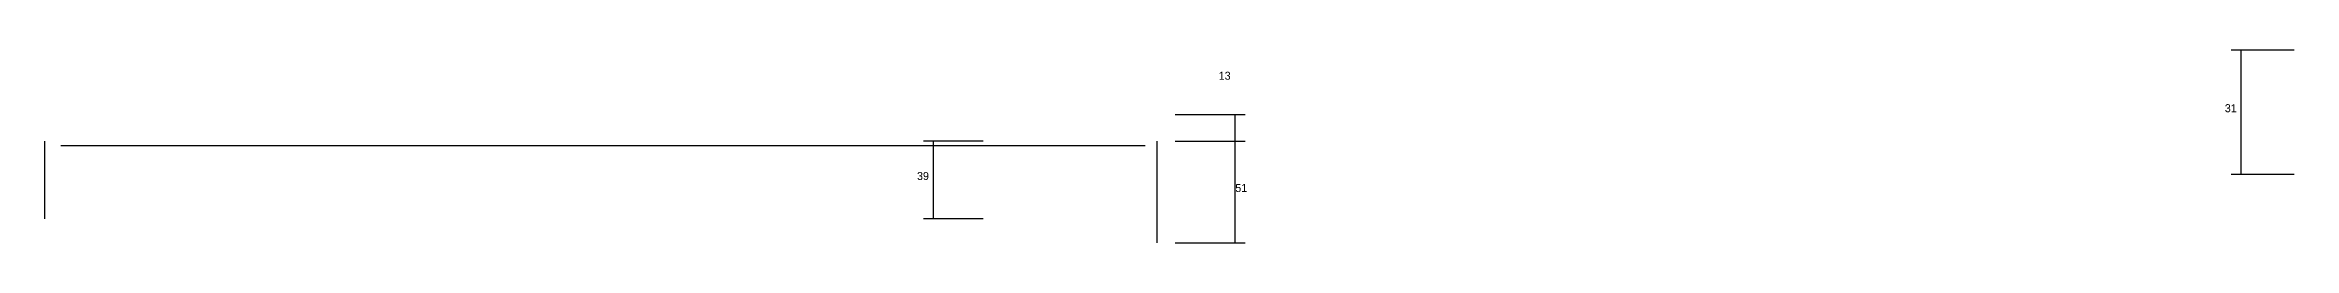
# Model space of a CAD drawing. Header units: metres. Extents: x -20863 to -15632, y 9308 to 10636.
# Drawn here: x -18109 to -16985, y 9375 to 9471 of the extents above; entities that cross this region are included whole.
import ezdxf

# ---------------------------------------------------------------- set-up
doc = ezdxf.new("R2010")
doc.units = ezdxf.units.M
doc.layers.add('COTA', color=241, linetype='Continuous')
doc.layers.add('SARR_2.2x7', color=40, linetype='Continuous')

msp = doc.modelspace()

# ---------------------------------------------------------------- linework, layer by layer
at = {"layer": 'COTA'}
for p, q in [((-16984.8, 9471), (-17016.2, 9471)), ((-17011.2, 9409), (-17011.2, 9471)), ((-17544, 9438.8), (-17509, 9438.8)), ((-17514, 9425.6), (-17514, 9438.8)), ((-17640, 9425.6), (-17669.9, 9425.6)), ((-17664.9, 9386.8), (-17664.9, 9425.6)), ((-17544, 9425.6), (-17509, 9425.6)), ((-17544, 9425.6), (-17509, 9425.6)), ((-17514, 9374.8), (-17514, 9425.6)), ((-16984.8, 9409), (-17016.2, 9409)), ((-17640, 9386.8), (-17669.9, 9386.8)), ((-17544, 9374.8), (-17509, 9374.8))]:
    msp.add_line(p, q, dxfattribs=at)
at = {"layer": 'SARR_2.2x7'}
for p, q in [((-18109, 9386.8), (-18109, 9425.6)), ((-18101, 9423.4), (-17559, 9423.4)), ((-17553, 9374.8), (-17553, 9425.6))]:
    msp.add_line(p, q, dxfattribs=at)

# ---------------------------------------------------------------- texts
at = {"layer": 'COTA'}
for s, p in [('13', (-17522.3, 9456.2)), ('31', (-17019.4, 9440)), ('39', (-17673.1, 9406.2)), ('51', (-17514, 9400.2))]:
    msp.add_text(s, height=4, dxfattribs=at).set_placement(p)

doc.saveas('drawing.dxf')
